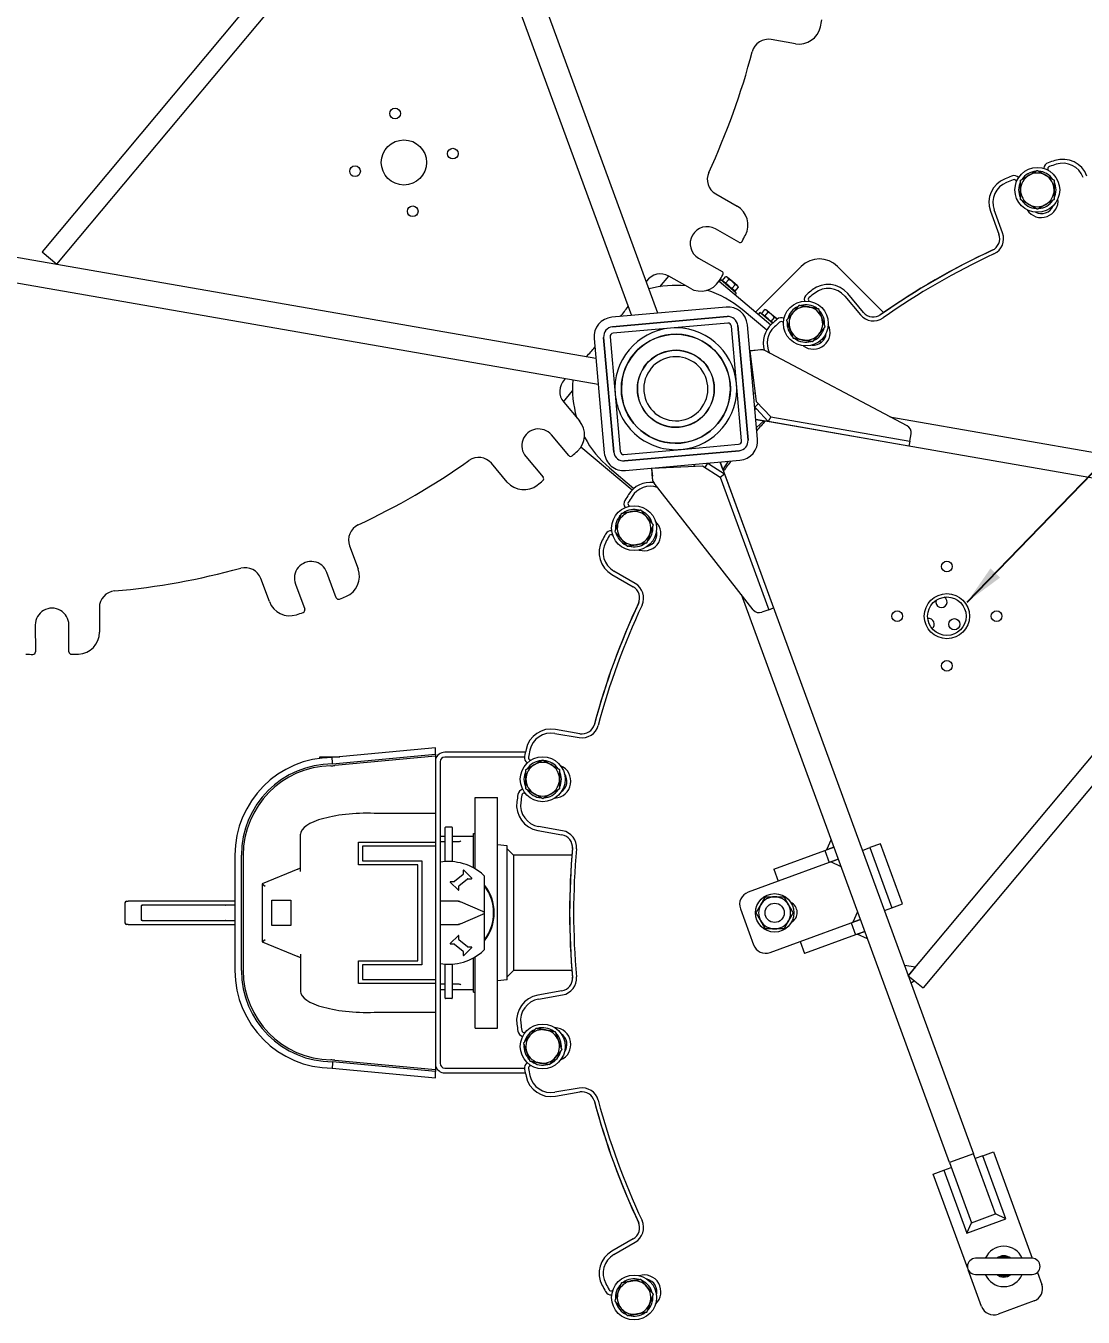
# Model space of a CAD drawing. Header units: inches. Extents: x 20 to 536, y 8 to 344.
# Drawn here: x 63.3 to 104.5, y 230.2 to 280.5 of the extents above; entities that cross this region are included whole.
import ezdxf

# ---------------------------------------------------------------- set-up
doc = ezdxf.new("R2010")
doc.units = ezdxf.units.IN
doc.header["$LTSCALE"] = 16
doc.header["$MEASUREMENT"] = 0
for name, color, linetype, lineweight in [('Dimension (ANSI)', 7, 'Continuous', 25), ('Symbol (ANSI)', 7, 'Continuous', 25), ('Visible', 7, 'Continuous', 18)]:
    doc.layers.add(name, color=color, linetype=linetype, lineweight=lineweight)
doc.styles.add('MEMCOR Medium', font='arial.ttf')
doc.dimstyles.new('Default (ANSI)', dxfattribs={"dimscale": 16, "dimtxt": 0.15, "dimasz": 0.098425, "dimexe": 0.125, "dimexo": 0.0625, "dimgap": 0.031496, "dimtad": 0, "dimtih": 1, "dimtoh": 1, "dimdec": 4, "dimrnd": 1e-08, "dimzin": 3, "dimdsep": 46, "dimlunit": 5, "dimtxsty": 'MEMCOR Medium', "dimcen": 0.09, "dimdle": 0.393701, "dimclrd": 256, "dimclre": 256, "dimclrt": 256, "dimadec": 0, "dimazin": 1, "dimtfac": 0.8, "dimtofl": 0, "dimtmove": 0, "dimatfit": 3, "dimfxl": 1, "dimfrac": 1, "dimtolj": 1, "dimtzin": 4, "dimlwd": -1, "dimlwe": -1, "dimarcsym": 0})
doc.dimstyles.new('Default (ANSI)$7', dxfattribs={"dimscale": 16, "dimtxt": 0.15, "dimasz": 0.098425, "dimexe": 0.125, "dimexo": 0.0625, "dimgap": 0.031496, "dimtad": 0, "dimtih": 1, "dimtoh": 1, "dimdec": 4, "dimrnd": 1e-08, "dimzin": 3, "dimdsep": 46, "dimlunit": 5, "dimtxsty": 'MEMCOR Medium', "dimcen": 0.09, "dimdle": 0.393701, "dimclrd": 256, "dimclre": 256, "dimclrt": 256, "dimadec": 0, "dimazin": 1, "dimtfac": 0.8, "dimtofl": 0, "dimtmove": 0, "dimatfit": 3, "dimfxl": 1, "dimfrac": 1, "dimtolj": 1, "dimtzin": 4, "dimlwd": -1, "dimlwe": -1, "dimarcsym": 0})

# ---------------------------------------------------------------- blocks, each defined once
blk = doc.blocks.new('*D24')
at = {"layer": 'Defpoints', "color": 0, "transparency": 16777216}
for p in [(127.742, 315.78), (88.654, 266.372)]:
    blk.add_point(p, dxfattribs=at)
at = {"layer": 'Dimension (ANSI)', "transparency": 16777216}
for p, q in [((137.436, 328.034), (128.719, 317.015)), ((139.552, 328.034), (137.436, 328.034))]:
    blk.add_line(p, q, dxfattribs=at)
blk.add_solid([(128.513, 317.178), (128.924, 316.852), (127.742, 315.78)], dxfattribs=at)
at = {"layer": 'Dimension (ANSI)', "transparency": 16777216, "char_height": 2.4, "attachment_point": 1, "style": 'MEMCOR Medium'}
for s, insert in [('\\A1; \\fArial|b0|i0;R63 in', (160.722, 330.99)), ('\\A1;[R1600.2 mm]{\\P\\fArial|b0|i0;RADIAL CLEARANCE REQUIRED}', (140.056, 327.53))]:
    blk.add_mtext(s, dxfattribs=dict(at, insert=insert))

msp = doc.modelspace()

# ---------------------------------------------------------------- linework, layer by layer
at = {"layer": 'Visible', "linetype": 'Continuous', "lineweight": 18}
for p, q in [((87.95606, 269.32127), (77.90798, 296.76243)), ((76.96895, 296.41858), (86.9249, 269.22904)), ((79.01428, 289.74221), (63.94371, 271.7109)), ((64.51918, 271.22993), (79.58975, 289.26123)), ((93.31763, 279.82912), (92.37531, 279.99151)), ((103.16684, 274.89839), (103.16023, 274.91653)), ((101.92923, 274.46848), (101.93584, 274.45034)), ((90.20967, 273.96888), (91.03963, 273.49399)), ((100.92445, 273.29659), (101.25149, 272.39805)), ((101.39714, 272.45106), (101.0701, 273.34961)), ((57.03497, 272.53463), (85.53515, 267.56626)), ((91.10616, 272.08488), (90.1941, 272.60676)), ((85.62738, 266.5351), (56.86323, 271.54949)), ((63.94371, 271.7109), (64.51918, 271.22993)), ((89.5435, 271.46973), (90.45557, 270.94786)), ((88.03212, 270.35345), (88.37796, 270.76561)), ((89.20704, 270.29122), (88.37709, 270.76611)), ((90.33812, 270.56868), (92.36199, 268.87045)), ((90.39078, 270.62892), (90.33936, 270.56764)), ((91.01281, 270.10698), (90.39078, 270.62892)), ((90.46931, 270.59567), (90.5933, 270.74344)), ((90.53108, 270.54383), (90.46931, 270.59567)), ((90.50261, 270.56773), (90.48654, 270.54857)), ((90.59286, 270.492), (90.53108, 270.54383)), ((90.59286, 270.492), (90.71685, 270.63977)), ((90.71714, 270.38772), (90.59286, 270.492)), ((90.64274, 270.73473), (90.59402, 270.74332)), ((90.67121, 270.71083), (90.64274, 270.73473)), ((90.85726, 270.55471), (90.67121, 270.71083)), ((91.04405, 270.39799), (90.85726, 270.55471)), ((90.84142, 270.28343), (90.71714, 270.38772)), ((90.84142, 270.28343), (90.96541, 270.43121)), ((90.90392, 270.23099), (90.84142, 270.28343)), ((90.96642, 270.17854), (90.90392, 270.23099)), ((90.93312, 270.20648), (90.91705, 270.18733)), ((91.01281, 270.10698), (90.96138, 270.0457)), ((90.96642, 270.17854), (91.09042, 270.32631)), ((91.07325, 270.37348), (91.04405, 270.39799)), ((91.07325, 270.37348), (91.09017, 270.327)), ((95.2398, 269.98348), (95.85444, 269.25098)), ((95.97318, 269.35061), (95.35854, 270.08311)), ((90.61779, 269.55935), (86.15561, 269.16023)), ((92.19711, 268.65946), (91.2444, 269.45888)), ((92.0014, 269.31009), (92.12539, 269.45787)), ((92.17482, 269.44915), (92.12611, 269.45774)), ((93.85367, 269.7841), (93.84126, 269.79889)), ((86.18404, 268.78628), (90.65618, 269.18628)), ((90.65618, 269.18628), (86.18404, 268.78628)), ((91.92287, 269.34335), (91.87145, 269.28206)), ((92.42147, 268.92497), (91.92287, 269.34335)), ((92.06317, 269.25826), (92.0014, 269.31009)), ((92.0347, 269.28215), (92.01862, 269.263)), ((92.12495, 269.20642), (92.06317, 269.25826)), ((92.12495, 269.20642), (92.24894, 269.3542)), ((92.24923, 269.10214), (92.12495, 269.20642)), ((92.2033, 269.42526), (92.17482, 269.44915)), ((92.38935, 269.26914), (92.2033, 269.42526)), ((92.3735, 268.99786), (92.24923, 269.10214)), ((92.3735, 268.99786), (92.4975, 269.14563)), ((92.43601, 268.94541), (92.3735, 268.99786)), ((92.57614, 269.11241), (92.38935, 269.26914)), ((92.60518, 269.08804), (92.57614, 269.11241)), ((92.83774, 268.95684), (92.85015, 268.94205)), ((88.44238, 268.73728), (86.20631, 268.53727)), ((90.67845, 268.93728), (88.44238, 268.73728)), ((91.01952, 266.5833), (90.81952, 268.81938)), ((91.06853, 268.84165), (91.46853, 264.3695)), ((91.46853, 264.3695), (91.06853, 268.84165)), ((91.84159, 264.40789), (91.44248, 268.87008)), ((92.44029, 268.94182), (92.43601, 268.94541)), ((85.46634, 268.33555), (85.86545, 263.87336)), ((86.2394, 263.90179), (85.8394, 268.37394)), ((85.8394, 268.37394), (86.2394, 263.90179)), ((86.08841, 268.39621), (86.28841, 266.16014)), ((94.25669, 268.22383), (94.31075, 268.16978)), ((94.46949, 268.36459), (94.43148, 268.4026)), ((91.84492, 267.87846), (91.53366, 267.85062)), ((91.94971, 267.89227), (91.53483, 267.83757)), ((91.53483, 267.83757), (91.79273, 265.88157)), ((97.66902, 264.92823), (92.12926, 267.86001)), ((91.21952, 264.34723), (91.01952, 266.5833)), ((84.26687, 265.8662), (84.62474, 266.29269)), ((86.28841, 266.16014), (86.48841, 263.92406)), ((91.68055, 266.20834), (91.75127, 266.19601)), ((84.28219, 265.84738), (84.89967, 265.11727)), ((91.87597, 265.79265), (91.72996, 265.65597)), ((91.79512, 265.58637), (91.72996, 265.65597)), ((91.73665, 265.58114), (91.79512, 265.58637)), ((91.79273, 265.88157), (92.35751, 265.27826)), ((92.25724, 265.09273), (91.79512, 265.58637)), ((120.07593, 260.24316), (91.77279, 265.17718)), ((91.77279, 265.17718), (92.08064, 265.12351)), ((91.80062, 264.86592), (92.08064, 265.12351)), ((92.35751, 265.27826), (92.25724, 265.09273)), ((97.74145, 264.13668), (92.25724, 265.09273)), ((92.35751, 265.27826), (97.7758, 264.33371)), ((97.0036, 265.28039), (120.24767, 261.2283)), ((84.48025, 263.77039), (83.80168, 264.57273)), ((97.7758, 264.33371), (97.82423, 264.61155)), ((86.94576, 262.41923), (84.95093, 264.09309)), ((86.62948, 263.80616), (88.86555, 264.00616)), ((91.12389, 263.95716), (86.65175, 263.55716)), ((86.65175, 263.55716), (91.12389, 263.95716)), ((88.86555, 264.00616), (91.10162, 264.20617)), ((97.7758, 264.33371), (97.74145, 264.13668)), ((82.08219, 262.73444), (81.46471, 263.46455)), ((82.80144, 263.7268), (83.48, 262.92445)), ((86.69014, 263.18409), (91.15232, 263.58321)), ((89.37655, 263.35476), (89.35187, 263.42217)), ((89.79564, 263.30363), (89.90424, 263.47157)), ((89.90424, 263.47157), (89.9843, 263.4198)), ((89.9843, 263.4198), (89.97907, 263.47827)), ((89.9843, 263.4198), (90.55212, 263.05262)), ((90.38303, 263.5144), (100.26161, 236.53614)), ((90.49048, 263.22095), (90.38303, 263.5144)), ((90.69429, 263.54224), (90.49048, 263.22095)), ((86.06353, 263.28456), (87.01625, 262.48514)), ((87.70959, 263.27528), (87.73743, 262.96402)), ((87.72264, 263.27644), (89.69337, 263.36976)), ((87.74243, 262.85844), (87.72264, 263.27644)), ((89.69337, 263.36976), (90.38732, 262.92101)), ((90.38732, 262.92101), (90.55212, 263.05262)), ((90.38732, 262.92101), (92.27845, 257.75636)), ((90.55212, 263.05262), (92.46626, 257.82513)), ((91.67442, 257.75594), (87.80605, 262.68747)), ((86.85135, 261.79295), (86.83463, 261.8026)), ((97.71818, 243.48221), (112.78875, 261.51351)), ((113.36422, 261.03254), (98.29365, 243.00123)), ((86.17963, 260.66811), (86.19635, 260.65846)), ((75.93446, 260.24299), (76.26499, 259.34572)), ((72.80245, 258.07023), (72.47192, 258.9675)), ((75.4102, 258.22352), (75.04698, 259.20956)), ((86.16319, 259.12453), (86.9913, 258.64642)), ((87.0688, 258.78065), (86.24069, 259.25876)), ((73.81773, 258.75674), (74.18095, 257.7707)), ((99.32259, 236.1923), (91.20976, 258.3483)), ((66.17335, 257.83168), (66.17706, 256.87547)), ((92.27845, 257.75636), (92.01361, 257.65939)), ((92.27845, 257.75636), (92.46626, 257.82513)), ((63.67594, 257.15903), (63.68002, 256.10822)), ((64.99001, 256.1133), (64.98593, 257.16411)), ((83.93813, 252.93252), (84.87981, 252.76647)), ((84.90673, 252.91912), (83.96504, 253.08516)), ((79.28418, 252.36911), (75.25579, 251.99145)), ((79.28418, 252.11802), (79.28418, 252.36911)), ((74.77055, 252.01891), (75.54862, 252.01891)), ((74.77055, 251.95852), (74.77055, 252.01891)), ((75.26778, 251.74148), (79.28418, 252.11802)), ((79.28418, 252.04631), (75.3585, 251.67827)), ((79.28418, 252.11802), (79.28418, 252.04631)), ((79.28418, 252.04631), (79.28418, 249.91199)), ((82.78981, 252.19624), (79.64555, 252.19624)), ((82.753, 252.00874), (79.64555, 252.00874)), ((83.00445, 251.88879), (82.98544, 251.89214)), ((79.45805, 251.82124), (79.45805, 240.06635)), ((82.75796, 250.60205), (82.77697, 250.59869)), ((79.28418, 249.91199), (79.28418, 249.80747)), ((79.28418, 249.80747), (77.02574, 249.80747)), ((79.28418, 249.80747), (79.28418, 248.68248)), ((74.02055, 247.54706), (74.02055, 248.995)), ((83.27045, 249.14593), (84.21214, 248.97989)), ((84.23905, 249.13253), (83.29737, 249.29858)), ((76.28418, 247.80748), (76.28418, 248.68248)), ((76.28418, 248.68248), (79.28418, 248.68248)), ((76.43126, 248.53541), (76.43126, 247.95456)), ((79.28418, 248.53541), (76.43126, 248.53541)), ((79.28418, 248.68248), (79.28418, 248.53541)), ((79.28418, 248.53541), (79.28418, 243.3295)), ((82.32254, 248.18245), (82.07254, 248.43245)), ((92.47069, 247.63395), (94.46143, 248.3629)), ((94.46143, 248.3629), (94.81826, 248.49356)), ((94.46143, 248.3629), (94.63335, 247.89338)), ((94.7108, 248.787), (94.52481, 248.3861)), ((94.81826, 248.49356), (94.52481, 248.3861)), ((95.9292, 248.36788), (96.22265, 248.47533)), ((96.63347, 248.62577), (96.22265, 248.47533)), ((96.22265, 248.47533), (97.08226, 246.12777)), ((97.49308, 246.2782), (96.63347, 248.62577)), ((71.46152, 248.18245), (71.46152, 243.68245)), ((71.71152, 243.68245), (71.71152, 248.18245)), ((71.78292, 248.18245), (71.78292, 243.68245)), ((78.59668, 247.80748), (76.28418, 247.80748)), ((76.43126, 247.95456), (78.74376, 247.95456)), ((78.59668, 244.05742), (78.59668, 247.80748)), ((78.74376, 247.95456), (78.74376, 243.91034)), ((82.32254, 248.18245), (82.32254, 245.93245)), ((94.63335, 247.89338), (92.64261, 247.16444)), ((94.99018, 248.02404), (94.63335, 247.89338)), ((94.69673, 247.91659), (94.99018, 248.02404)), ((95.09763, 247.7306), (94.69673, 247.91659)), ((73.90792, 247.63555), (72.52055, 247.05747)), ((73.90792, 247.63555), (74.02055, 247.68247)), ((92.47069, 247.63395), (92.64261, 247.16444)), ((72.52055, 247.05747), (72.52055, 244.80747)), ((72.52055, 247.05747), (72.64555, 246.97414)), ((92.64261, 247.16444), (91.46882, 246.73463)), ((72.89555, 246.43247), (73.64555, 246.43247)), ((72.89555, 245.43247), (72.89555, 246.43247)), ((73.64555, 246.43247), (73.64555, 245.43247)), ((82.32254, 245.93245), (82.32254, 243.68245)), ((91.17123, 246.0932), (91.68699, 244.68466)), ((95.74233, 245.96992), (95.55634, 245.56902)), ((96.78881, 246.02032), (97.08226, 246.12777)), ((97.08226, 246.12777), (97.49308, 246.2782)), ((73.64555, 245.43247), (72.89555, 245.43247)), ((93.50221, 244.81687), (95.49295, 245.54581)), ((95.49295, 245.54581), (95.84978, 245.67647)), ((95.49295, 245.54581), (95.66487, 245.0763)), ((95.84978, 245.67647), (95.55634, 245.56902)), ((72.52055, 244.80747), (72.64555, 244.89081)), ((72.52055, 244.80747), (73.90792, 244.2294)), ((92.32843, 244.38707), (93.50221, 244.81687)), ((93.50221, 244.81687), (93.67413, 244.34735)), ((95.66487, 245.0763), (93.67413, 244.34735)), ((96.0217, 245.20696), (95.66487, 245.0763)), ((95.72826, 245.09951), (96.0217, 245.20696)), ((96.12915, 244.91351), (95.72826, 245.09951)), ((74.02055, 244.31789), (74.02055, 242.86995)), ((74.02055, 244.18247), (73.90792, 244.2294)), ((76.28418, 244.05742), (78.59668, 244.05742)), ((76.28418, 243.18242), (76.28418, 244.05742)), ((76.43126, 243.91034), (76.43126, 243.3295)), ((78.74376, 243.91034), (76.43126, 243.91034)), ((97.56623, 243.8972), (98.0016, 243.8213)), ((98.0016, 243.8213), (97.71818, 243.48221)), ((76.43126, 243.3295), (79.28418, 243.3295)), ((79.28418, 243.3295), (79.28418, 243.18242)), ((82.32254, 243.68245), (82.07254, 243.43245)), ((97.71818, 243.48221), (98.29365, 243.00123)), ((97.71818, 243.48221), (97.95796, 243.2818)), ((97.95796, 243.2818), (97.82564, 243.18876)), ((79.28418, 243.18242), (76.28418, 243.18242)), ((79.28418, 243.18242), (79.28418, 242.05747)), ((84.21214, 242.88502), (83.27045, 242.71897)), ((83.29737, 242.56633), (84.23905, 242.73237)), ((77.02574, 242.05747), (79.28418, 242.05747)), ((79.28418, 242.05747), (79.28418, 241.95291)), ((79.28418, 241.95291), (79.28418, 239.8186)), ((82.77697, 241.26621), (82.75796, 241.26286)), ((75.25579, 239.87345), (79.28418, 239.49579)), ((79.28418, 239.74688), (75.26778, 240.12342)), ((75.3585, 240.18663), (79.28418, 239.8186)), ((79.28418, 239.8186), (79.28418, 239.74688)), ((79.28418, 239.49579), (79.28418, 239.74688)), ((79.64555, 239.87885), (82.75193, 239.87885)), ((82.98544, 239.97276), (83.00445, 239.97611)), ((83.64991, 240.017), (83.64746, 240.02369)), ((79.64555, 239.69135), (82.78512, 239.69135)), ((84.87981, 239.09843), (83.93813, 238.93239)), ((83.96504, 238.77974), (84.90673, 238.94579)), ((100.26161, 236.53614), (99.32259, 236.1923)), ((101.12122, 234.18857), (100.26161, 236.53614)), ((100.62383, 236.45578), (100.33038, 236.34833)), ((100.62383, 236.45578), (101.03465, 236.60621)), ((101.52212, 234.00257), (100.62383, 236.45578)), ((101.03465, 236.60621), (102.55349, 232.45829)), ((98.68709, 235.74661), (99.09791, 235.89704)), ((100.03507, 232.0653), (98.68709, 235.74661)), ((99.09791, 235.89704), (99.39136, 236.00449)), ((99.09791, 235.89704), (99.9962, 233.44383)), ((99.32259, 236.1923), (100.18219, 233.84473)), ((99.9962, 233.44383), (101.52212, 234.00257)), ((99.9962, 233.44383), (100.18219, 233.84473)), ((100.18219, 233.84473), (101.12122, 234.18857)), ((101.52212, 234.00257), (101.12122, 234.18857)), ((86.9913, 233.21848), (86.16319, 232.74038)), ((86.24069, 232.60614), (87.0688, 233.08425)), ((102.5449, 232.45841), (100.34018, 232.45841)), ((100.57822, 230.58196), (100.05674, 232.0061)), ((100.34018, 231.82849), (102.5449, 231.82849)), ((102.75477, 231.9086), (102.92579, 231.44156)), ((86.19635, 231.20645), (86.17963, 231.19679)), ((102.62819, 230.80013), (101.21965, 230.28436))]:
    msp.add_line(p, q, dxfattribs=at)
at = {"layer": 'Visible'}
for p, q in [((102.08819, 273.82179), (102.09436, 273.82536)), ((91.76873, 269.36825), (93.54359, 271.14311)), ((94.9578, 271.14311), (96.75716, 269.34374)), ((93.2083, 268.40351), (93.21286, 268.40898)), ((86.71708, 260.27489), (86.71951, 260.28159)), ((80.82254, 247.65065), (80.82254, 250.43245)), ((80.82254, 250.43245), (81.70254, 250.43245)), ((81.70254, 241.43245), (81.70254, 250.43245)), ((83.39749, 250.41636), (83.39748, 250.42349)), ((79.45805, 248.92458), (79.66112, 248.92458)), ((79.66112, 249.00864), (79.66112, 249.25772)), ((79.66112, 247.9277), (79.66112, 249.00864)), ((79.91703, 249.2774), (79.6808, 249.2774)), ((79.93671, 249.25772), (79.93671, 249.00864)), ((79.93671, 249.00864), (79.93671, 247.9277)), ((79.93671, 248.92458), (80.76254, 248.92458)), ((80.76254, 247.685), (80.76254, 249.02745)), ((80.76254, 249.02745), (80.82254, 249.02745)), ((79.47326, 248.71109), (79.66112, 248.71109)), ((79.93671, 248.71109), (80.12457, 248.71109)), ((82.07254, 248.54202), (81.70254, 248.58745)), ((82.07254, 243.32288), (82.07254, 248.54202)), ((84.60016, 248.18245), (82.32254, 248.18245)), ((80.36288, 247.43207), (80.02394, 247.14884)), ((80.36647, 247.58897), (80.36647, 247.43974)), ((80.69753, 247.28204), (80.38354, 247.59604)), ((81.19892, 245.91776), (81.19892, 247.30722)), ((79.86019, 247.12944), (80.17418, 246.81544)), ((80.01753, 247.14651), (79.86726, 247.14651)), ((80.19126, 246.82251), (80.19126, 246.97174)), ((80.19484, 246.97941), (80.53378, 247.26265)), ((80.54019, 247.26497), (80.69046, 247.26497)), ((67.17392, 246.32245), (67.17392, 245.54245)), ((67.23392, 246.38245), (67.29892, 246.38245)), ((71.46152, 246.38245), (67.29892, 246.38245)), ((80.16941, 246.38245), (79.45805, 246.38245)), ((80.16941, 246.38245), (80.19077, 246.38245)), ((80.2205, 246.37328), (80.20641, 246.37926)), ((80.2205, 246.37328), (80.25347, 246.35926)), ((81.12512, 245.98881), (80.25347, 246.35926)), ((67.79892, 246.19245), (67.79892, 245.67245)), ((67.83892, 246.23245), (67.85892, 246.23245)), ((71.09182, 246.23245), (67.85892, 246.23245)), ((71.09182, 246.23245), (71.10467, 246.23245)), ((71.46152, 246.23245), (71.10467, 246.23245)), ((80.25347, 245.50564), (81.12512, 245.87609)), ((81.12512, 245.98881), (81.13892, 245.98295)), ((81.13892, 245.88195), (81.12512, 245.87609)), ((81.13892, 245.98295), (81.16238, 245.97298)), ((81.17283, 245.89636), (81.13892, 245.88195)), ((81.19892, 244.55768), (81.19892, 245.91776)), ((67.29892, 245.48245), (67.23392, 245.48245)), ((67.29892, 245.48245), (71.46152, 245.48245)), ((67.85892, 245.63245), (67.83892, 245.63245)), ((67.85892, 245.63245), (71.09182, 245.63245)), ((71.10467, 245.63245), (71.09182, 245.63245)), ((71.10467, 245.63245), (71.46152, 245.63245)), ((79.45805, 245.48245), (80.16941, 245.48245)), ((80.19077, 245.48245), (80.16941, 245.48245)), ((80.20641, 245.48564), (80.2205, 245.49163)), ((80.25347, 245.50564), (80.2205, 245.49163)), ((80.17418, 245.04946), (79.86019, 244.73546)), ((80.19126, 244.89316), (80.19126, 245.04239)), ((80.53378, 244.60226), (80.19484, 244.88549)), ((79.86726, 244.71839), (80.01753, 244.71839)), ((80.02394, 244.71606), (80.36288, 244.43283)), ((80.36647, 244.42516), (80.36647, 244.27593)), ((80.38354, 244.26886), (80.69753, 244.58286)), ((80.69046, 244.59993), (80.54019, 244.59993)), ((79.66112, 242.85626), (79.66112, 243.9372)), ((79.93671, 243.9372), (79.93671, 242.85626)), ((80.76254, 242.83745), (80.76254, 244.1799)), ((80.82254, 241.43245), (80.82254, 244.21425)), ((82.07254, 243.32288), (81.70254, 243.27745)), ((84.60016, 243.68245), (82.32254, 243.68245)), ((79.45805, 242.94032), (79.66112, 242.94032)), ((79.66112, 243.15381), (79.47326, 243.15381)), ((79.66112, 242.60719), (79.66112, 242.85626)), ((80.12457, 243.15381), (79.93671, 243.15381)), ((79.93671, 242.94032), (80.76254, 242.94032)), ((79.93671, 242.85626), (79.93671, 242.60719)), ((80.76254, 242.83745), (80.82254, 242.83745)), ((79.91703, 242.5875), (79.6808, 242.5875)), ((80.82254, 241.43245), (81.70254, 241.43245)), ((87.44389, 230.33114), (87.4393, 230.33659))]:
    msp.add_line(p, q, dxfattribs=at)
at = {"layer": 'Visible', "linetype": 'Continuous', "lineweight": 18}
for centre, radius in [((88.65397, 266.37172), 63), ((77.7058, 277.10675), 0.2085), ((78.04973, 275.19951), 0.88), ((79.95697, 275.54345), 0.2085), ((76.14348, 274.85576), 0.2085), ((78.39348, 273.29326), 0.2085), ((88.65397, 266.37172), 2.125), ((88.65397, 266.37172), 1.5), ((99.22354, 259.44045), 0.2085), ((99.22354, 257.50245), 0.88), ((99.22354, 257.50245), 0.75), ((97.28654, 257.50245), 0.2085), ((99.51471, 257.18953), 0.21875), ((101.16154, 257.50245), 0.2085), ((99.22354, 255.56545), 0.2085), ((92.50654, 245.93245), 0.75), ((92.50654, 245.93245), 0.37513), ((92.50654, 245.93245), 0.375)]:
    msp.add_circle(centre, radius, dxfattribs=at)
at = {"layer": 'Visible'}
for centre in [(102.74977, 274.12918), (93.72484, 268.91863), (87.02629, 260.93562), (83.46207, 251.143), (83.46207, 240.72191), (87.02629, 230.92929)]:
    msp.add_circle(centre, 0.875, dxfattribs=at)
at = {"layer": 'Visible', "linetype": 'Continuous', "lineweight": 18}
for centre, radius, start, end in [((64.21629, 286.71634), 30.71, 348.303409, 348.818499), ((93.46114, 280.66184), 0.845, 260.22226, 348.303409), ((92.26408, 279.34602), 0.655, 80.22226, 165.27683), ((64.21629, 286.71634), 28.345, 335.16769, 345.27683), ((103.2495, 274.94902), 0.25, 108.596239, 175.74347), ((103.2495, 274.94902), 0.095, 108.596239, 200), ((113.01254, 245.93245), 30.865, 108.081149, 108.596239), ((113.01254, 245.93245), 30.71, 108.081149, 108.596239), ((103.74353, 274.32265), 1, 20, 108.081149), ((103.74353, 274.32265), 0.845, 20, 108.081149), ((90.53497, 274.53739), 0.655, 155.16769, 240.22226), ((101.86414, 273.63861), 1, 111.918851, 200), ((113.01254, 245.93245), 30.865, 111.403761, 111.918851), ((113.01254, 245.93245), 30.71, 111.403761, 111.918851), ((101.83996, 274.43599), 0.25, 44.25653, 111.403761), ((101.83996, 274.43599), 0.095, 20, 111.403761), ((101.86414, 273.63861), 0.845, 111.918851, 200), ((90.61997, 272.76056), 0.845, 332.141111, 60.22226), ((102.90413, 273.70507), 0.655, 212.990051, 7.009949), ((102.90413, 273.70507), 0.5, 243.719204, 336.280796), ((89.8688, 272.03824), 0.655, 60.22226, 240.22226), ((91.15334, 272.16734), 0.095, 240.22226, 331.626021), ((64.21629, 286.71634), 30.71, 331.626021, 332.141111), ((100.78165, 272.22704), 0.5, 294.94543, 20), ((100.78165, 272.22704), 0.655, 294.94543, 20), ((113.01254, 245.93245), 28.50133, 114.872782, 125.127218), ((113.01254, 245.93245), 28.5, 114.94543, 125.05457), ((113.01254, 245.93245), 28.345, 114.94543, 125.05457), ((64.21629, 286.71634), 28.345, 325.242302, 325.27683), ((88.05179, 270.1976), 0.655, 60.22226, 145.27683), ((89.6267, 271.02465), 0.845, 240.22226, 328.303409), ((64.21629, 286.71634), 30.71, 328.303409, 328.818499), ((90.40838, 270.8654), 0.095, 328.818499, 60.22226), ((88.65397, 266.37172), 4.03, 84.394639, 105.0028), ((88.65397, 266.37172), 4.03, 50, 72.475218), ((93.91403, 269.85995), 0.25, 128.596239, 195.74347), ((113.01254, 245.93245), 30.865, 128.081149, 128.596239), ((113.01254, 245.93245), 30.71, 128.081149, 128.596239), ((94.59249, 269.44033), 1, 40, 128.081149), ((94.59249, 269.44033), 0.845, 40, 128.081149), ((64.21629, 286.71634), 28.345, 321.807501, 322.80639), ((90.6855, 268.80237), 0.76, 5.11113, 95.11113), ((93.91403, 269.85995), 0.095, 128.596239, 220), ((86.22332, 268.40326), 0.76, 95.11113, 185.11113), ((90.69004, 268.8078), 0.38, 5.11113, 95.11113), ((90.69004, 268.8078), 0.38, 5.11113, 95.11113), ((113.01254, 245.93245), 30.865, 131.403761, 131.918851), ((113.01254, 245.93245), 30.71, 131.403761, 131.918851), ((92.76497, 268.89577), 0.25, 64.25653, 131.403761), ((92.76497, 268.89577), 0.095, 40, 131.403761), ((93.45732, 268.40095), 0.94, 127.985777, 129.437664), ((96.3562, 269.67201), 0.655, 220, 305.05457), ((96.3562, 269.67201), 0.5, 220, 305.05457), ((86.21789, 268.40779), 0.38, 95.11113, 185.11113), ((86.21789, 268.40779), 0.38, 95.11113, 185.11113), ((86.21789, 268.40779), 0.13, 95.11113, 185.11113), ((88.65397, 266.37172), 2.375, 95.11113, 185.11113), ((88.65397, 266.37172), 2.125, 5.11113, 185.11113), ((88.65397, 266.37172), 2.375, 5.11113, 95.11113), ((90.69004, 268.8078), 0.13, 5.11113, 95.11113), ((93.06041, 268.15475), 1, 131.918851, 196.353812), ((93.06041, 268.15475), 0.845, 131.918851, 207.572781), ((94.01495, 268.57289), 0.655, 232.990051, 27.009949), ((94.01495, 268.57289), 0.5, 263.719204, 356.280796), ((64.21629, 286.71634), 28.345, 317.672088, 318.657514), ((88.65397, 266.37172), 1.5, 5.11113, 185.11113), ((88.65397, 266.37172), 1.25, 5.11113, 185.11113), ((91.98893, 267.59485), 0.3, 62.11113, 97.51113), ((84.78231, 266.27035), 0.655, 135.16769, 220.22226), ((64.21629, 286.71634), 28.345, 315.16769, 315.243558), ((88.65397, 266.37172), 4.03, 175.21946, 196.049882), ((88.65397, 266.37172), 2.125, 185.11113, 5.11113), ((88.65397, 266.37172), 1.5, 185.11113, 5.11113), ((88.65397, 266.37172), 1.25, 185.11113, 5.11113), ((88.65397, 266.37172), 2.375, 275.11113, 5.11113), ((88.65397, 266.37172), 2.375, 185.11113, 275.11113), ((84.25447, 264.57161), 0.845, 312.141111, 40.22226), ((113.01254, 245.93245), 28.345, 137.415871, 138.41476), ((97.52869, 264.66307), 0.3, 350.11113, 62.11113), ((83.30156, 264.14977), 0.655, 40.22226, 220.22226), ((88.65397, 266.37172), 4.03, 207.969303, 230), ((64.21629, 286.71634), 30.71, 311.626021, 312.141111), ((86.61789, 263.93564), 0.13, 185.11113, 275.11113), ((91.09004, 264.33565), 0.13, 275.11113, 5.11113), ((91.09004, 264.33565), 0.38, 275.11113, 5.11113), ((91.09004, 264.33565), 0.38, 275.11113, 5.11113), ((91.08461, 264.34018), 0.76, 275.11113, 5.11113), ((64.21629, 286.71634), 28.345, 295.16769, 305.27683), ((80.96459, 263.04158), 0.655, 40.22226, 125.27683), ((84.55279, 263.83174), 0.095, 220.22226, 311.626021), ((86.62243, 263.94107), 0.76, 185.11113, 275.11113), ((86.61789, 263.93564), 0.38, 185.11113, 275.11113), ((86.61789, 263.93564), 0.38, 185.11113, 275.11113), ((113.01254, 245.93245), 28.345, 141.564746, 142.550172), ((83.40747, 262.86311), 0.095, 308.818499, 40.22226), ((82.72738, 263.2801), 0.845, 220.22226, 308.303409), ((64.21629, 286.71634), 30.71, 308.303409, 308.818499), ((87.66319, 261.7226), 1, 82.894187, 148.081149), ((87.66319, 261.7226), 0.845, 71.20627, 148.081149), ((88.0421, 262.87263), 0.3, 182.71113, 218.11113), ((86.88213, 261.88488), 0.25, 148.596239, 215.74347), ((113.01254, 245.93245), 30.865, 148.081149, 148.596239), ((86.88213, 261.88488), 0.095, 148.596239, 240), ((113.01254, 245.93245), 30.71, 148.081149, 148.596239), ((76.54909, 260.4694), 0.655, 115.16769, 200.22226), ((87.41716, 260.70995), 0.655, 252.990051, 47.009949), ((86.66319, 259.99055), 1, 151.918851, 240), ((113.01254, 245.93245), 30.865, 151.403761, 151.918851), ((86.66319, 259.99055), 0.845, 151.918851, 240), ((86.13213, 260.58584), 0.25, 84.25653, 151.403761), ((113.01254, 245.93245), 30.71, 151.403761, 151.918851), ((86.13213, 260.58584), 0.095, 60, 151.403761), ((87.41716, 260.70995), 0.5, 283.719204, 16.280796), ((71.8573, 258.74109), 0.655, 20.22226, 105.27683), ((74.43235, 258.98315), 0.655, 20.22226, 200.22226), ((64.21629, 286.71634), 28.345, 275.16769, 285.27683), ((75.47208, 259.05364), 0.845, 292.141111, 20.22226), ((66.82835, 257.83422), 0.655, 95.16769, 180.22226), ((86.7413, 258.21341), 0.5, 334.94543, 60), ((86.7413, 258.21341), 0.655, 334.94543, 60), ((73.59536, 258.36231), 0.845, 200.22226, 288.303409), ((75.49935, 258.25636), 0.095, 200.22226, 291.626021), ((64.21629, 286.71634), 30.71, 291.626021, 292.141111), ((113.01254, 245.93245), 28.50133, 154.872782, 165.127218), ((113.01254, 245.93245), 28.5, 154.94543, 165.05457), ((113.01254, 245.93245), 28.345, 154.94543, 165.05457), ((99.01127, 258.05754), 0.21875, 162.536723, 59.317713), ((100.01471, 258.05555), 0.21875, 206.036412, 223.877724), ((64.33094, 257.16157), 0.655, 0.22226, 180.22226), ((64.21629, 286.71634), 30.71, 288.303409, 288.818499), ((74.09181, 257.73786), 0.095, 288.818499, 20.22226), ((91.91046, 257.94109), 0.3, 218.11113, 290.11113), ((98.51127, 257.19151), 0.21875, 308.820534, 98.346141), ((65.33207, 256.87219), 0.845, 272.141111, 0.22226), ((64.21629, 286.71634), 30.71, 268.303409, 268.818499), ((63.58502, 256.10785), 0.095, 268.818499, 0.22226), ((65.08501, 256.11367), 0.095, 180.22226, 271.626021), ((64.21629, 286.71634), 30.71, 271.626021, 272.141111), ((83.79139, 252.10035), 1, 80, 168.081149), ((83.79139, 252.10035), 0.845, 80, 168.081149), ((84.99355, 253.41152), 0.655, 260, 345.05457), ((84.99355, 253.41152), 0.5, 260, 345.05457), ((75.27055, 248.18245), 3.80903, 90.222009, 180), ((79.64555, 251.82124), 0.375, 90, 164.502295), ((79.64555, 251.82124), 0.1875, 90, 180), ((83.00193, 251.9857), 0.25, 168.596239, 235.74347), ((113.01254, 245.93245), 30.865, 168.081149, 168.596239), ((83.00193, 251.9857), 0.095, 168.596239, 260), ((113.01254, 245.93245), 30.71, 168.081149, 168.596239), ((75.27055, 248.18245), 3.55903, 90.044634, 180), ((75.27055, 248.18245), 3.48763, 91.12702, 180), ((75.16016, 253.794), 2.125, 271.12702, 275.355825), ((83.90654, 251.06462), 0.655, 272.990051, 67.009949), ((83.90654, 251.06462), 0.5, 303.719204, 36.280796), ((113.01254, 245.93245), 30.865, 171.403761, 171.918851), ((82.74146, 250.50849), 0.25, 104.25653, 171.403761), ((113.01254, 245.93245), 30.71, 171.403761, 171.918851), ((82.74146, 250.50849), 0.095, 80, 171.403761), ((83.4441, 250.13074), 1, 171.918851, 260), ((83.4441, 250.13074), 0.845, 171.918851, 260), ((84.12531, 248.48748), 0.5, 354.94543, 80), ((84.12531, 248.48748), 0.655, 354.94543, 80), ((113.01254, 245.93245), 28.50133, 174.872782, 185.127218), ((113.01254, 245.93245), 28.5, 174.94543, 185.05457), ((113.01254, 245.93245), 28.345, 174.94543, 185.05457), ((91.64074, 246.26512), 0.5, 110.11113, 200.11113), ((92.50654, 245.93245), 0.625, 90, 150), ((92.50654, 245.93245), 0.625, 30, 90), ((92.95034, 245.94595), 0.435, 298.870004, 64.615167), ((92.50654, 245.93245), 0.625, 150, 210), ((92.50654, 245.93245), 0.625, 330, 30), ((92.50654, 245.93245), 0.625, 210, 270), ((92.50654, 245.93245), 0.625, 270, 330), ((92.15651, 244.85658), 0.5, 200.11113, 290.11113), ((75.27055, 243.68245), 3.80903, 180, 269.777991), ((75.27055, 243.68245), 3.55903, 180, 269.955366), ((75.27055, 243.68245), 3.48763, 180, 268.87298), ((84.12531, 243.37742), 0.5, 280, 5.05457), ((84.12531, 243.37742), 0.655, 280, 5.05457), ((83.4441, 241.73416), 1, 100, 188.081149), ((83.4441, 241.73416), 0.845, 100, 188.081149), ((113.01254, 245.93245), 30.865, 188.081149, 188.596239), ((82.74146, 241.35641), 0.25, 188.596239, 255.74347), ((113.01254, 245.93245), 30.71, 188.081149, 188.596239), ((82.74146, 241.35641), 0.095, 188.596239, 280), ((83.46207, 240.72191), 0.7295, 114.170271, 166.051989), ((83.46207, 240.72191), 0.7295, 54.170271, 106.051989), ((83.90654, 240.80028), 0.655, 292.990051, 87.009949), ((83.46207, 240.72191), 0.7295, 354.170271, 46.051989), ((83.46207, 240.72191), 0.7295, 174.170271, 226.051989), ((83.90654, 240.80028), 0.5, 323.719204, 56.280796), ((83.46207, 240.72191), 0.7295, 294.170271, 346.051989), ((75.16016, 238.07091), 2.125, 84.644175, 88.87298), ((79.64555, 240.06635), 0.375, 195.497705, 270), ((79.64555, 240.06635), 0.1875, 180, 270), ((83.00193, 239.8792), 0.25, 124.25653, 191.403761), ((113.01254, 245.93245), 30.865, 191.403761, 191.918851), ((83.00193, 239.8792), 0.095, 100, 191.403761), ((113.01254, 245.93245), 30.71, 191.403761, 191.918851), ((83.46207, 240.72191), 0.7295, 234.170271, 284.921056), ((83.46207, 240.72191), 0.7295, 284.921056, 286.051989), ((83.79139, 239.76455), 1, 191.918851, 280), ((83.79139, 239.76455), 0.845, 191.918851, 280), ((84.99355, 238.45338), 0.655, 14.94543, 100), ((84.99355, 238.45338), 0.5, 14.94543, 100), ((113.01254, 245.93245), 28.50133, 194.872782, 205.127218), ((113.01254, 245.93245), 28.5, 194.94543, 205.05457), ((113.01254, 245.93245), 28.345, 194.94543, 205.05457), ((86.7413, 233.65149), 0.5, 300, 25.05457), ((86.7413, 233.65149), 0.655, 300, 25.05457), ((86.66319, 231.87435), 1, 120, 208.081149), ((101.44254, 232.14345), 0.7874, 23.578178, 156.421822), ((86.66319, 231.87435), 0.845, 120, 208.081149), ((100.34018, 232.14345), 0.31496, 90, 270), ((101.44254, 232.14345), 0.41534, 49.315835, 130.684165), ((101.44254, 232.14345), 0.375, 57.129035, 122.870965), ((101.44254, 232.14345), 0.3625, 60.326076, 119.673924), ((102.5449, 232.14345), 0.31496, 270, 90), ((87.41716, 231.15495), 0.655, 312.990051, 107.009949), ((101.44254, 232.14345), 0.7874, 203.578178, 336.421822), ((101.44254, 232.14345), 0.41534, 229.315835, 310.684165), ((101.44254, 232.14345), 0.375, 237.129035, 302.870965), ((101.44254, 232.14345), 0.3625, 240.326076, 299.673924), ((113.01254, 245.93245), 30.865, 208.081149, 208.596239), ((113.01254, 245.93245), 30.71, 208.081149, 208.596239), ((86.13213, 231.27906), 0.095, 208.596239, 300), ((87.41716, 231.15495), 0.5, 343.719204, 76.280796), ((102.45627, 231.26964), 0.5, 290.11113, 20.11113), ((86.13213, 231.27906), 0.25, 208.596239, 275.74347), ((101.04773, 230.75388), 0.5, 200.11113, 290.11113)]:
    msp.add_arc(centre, radius, start, end, dxfattribs=at)
at = {"layer": 'Visible'}
for centre, radius, start, end in [((102.74977, 274.12918), 0.656, 120.11113, 180.11113), ((102.74977, 274.12918), 0.7295, 94.170271, 146.051989), ((102.74977, 274.12918), 0.656, 60.11113, 120.11113), ((102.74977, 274.12918), 0.7295, 34.170271, 86.051989), ((102.74977, 274.12918), 0.656, 0.11113, 60.11113), ((102.74977, 274.12918), 0.7295, 154.170271, 204.921056), ((102.74977, 274.12918), 0.656, 180.11113, 240.11113), ((102.74977, 274.12918), 0.656, 300.11113, 0.11113), ((102.74977, 274.12918), 0.7295, 334.170271, 26.051989), ((102.74977, 274.12918), 0.7295, 204.921056, 206.051989), ((102.74977, 274.12918), 0.7295, 214.170271, 266.051989), ((102.74977, 274.12918), 0.656, 240.11113, 300.11113), ((102.74977, 274.12918), 0.7295, 274.170271, 326.051989), ((94.25069, 270.436), 1, 45, 135), ((93.72484, 268.91863), 0.7295, 114.170271, 166.051989), ((93.72484, 268.91863), 0.656, 80.11113, 140.11113), ((93.72484, 268.91863), 0.7295, 54.170271, 106.051989), ((93.72484, 268.91863), 0.656, 20.11113, 80.11113), ((93.72484, 268.91863), 0.7295, 174.170271, 224.921056), ((93.72484, 268.91863), 0.656, 140.11113, 200.11113), ((93.72484, 268.91863), 0.656, 320.11113, 20.11113), ((93.72484, 268.91863), 0.7295, 354.170271, 46.051989), ((93.72484, 268.91863), 0.656, 200.11113, 260.11113), ((93.72484, 268.91863), 0.656, 260.11113, 320.11113), ((93.72484, 268.91863), 0.7295, 294.170271, 346.051989), ((93.72484, 268.91863), 0.7295, 224.921056, 226.051989), ((93.72484, 268.91863), 0.7295, 234.170271, 286.051989), ((87.02629, 260.93562), 0.7295, 134.170271, 186.051989), ((87.02629, 260.93562), 0.656, 100.11113, 160.11113), ((87.02629, 260.93562), 0.7295, 74.170271, 126.051989), ((87.02629, 260.93562), 0.656, 40.11113, 100.11113), ((87.02629, 260.93562), 0.7295, 14.170271, 66.051989), ((87.02629, 260.93562), 0.656, 160.11113, 220.11113), ((87.02629, 260.93562), 0.656, 340.11113, 40.11113), ((87.02629, 260.93562), 0.7295, 314.170271, 6.051989), ((87.02629, 260.93562), 0.7295, 194.170271, 244.921056), ((87.02629, 260.93562), 0.656, 220.11113, 280.11113), ((87.02629, 260.93562), 0.656, 280.11113, 340.11113), ((87.02629, 260.93562), 0.7295, 244.921056, 246.051989), ((87.02629, 260.93562), 0.7295, 254.170271, 306.051989), ((83.46207, 251.143), 0.7295, 94.170271, 146.051989), ((83.46207, 251.143), 0.7295, 34.170271, 86.051989), ((83.46207, 251.143), 0.7295, 154.170271, 206.051989), ((83.46207, 251.143), 0.656, 120.11113, 180.11113), ((83.46207, 251.143), 0.656, 60.11113, 120.11113), ((83.46207, 251.143), 0.656, 0.11113, 60.11113), ((83.46207, 251.143), 0.7295, 334.170271, 26.051989), ((83.46207, 251.143), 0.656, 180.11113, 240.11113), ((83.46207, 251.143), 0.656, 300.11113, 0.11113), ((83.46207, 251.143), 0.7295, 214.170271, 264.921056), ((83.46207, 251.143), 0.656, 240.11113, 300.11113), ((83.46207, 251.143), 0.7295, 264.921056, 266.051989), ((83.46207, 251.143), 0.7295, 274.170271, 326.051989), ((79.6808, 249.25772), 0.01969, 90, 180), ((79.91703, 249.25772), 0.01969, 0, 90), ((79.79892, 245.93245), 2, 47.156357, 99.812974), ((80.35647, 247.43974), 0.01, 309.883896, 0), ((80.37647, 247.58897), 0.01, 45, 180), ((81.07392, 247.30722), 0.125, 0, 47.156357), ((79.86726, 247.13651), 0.01, 90, 225), ((80.01753, 247.15651), 0.01, 270, 309.883896), ((80.18126, 246.82251), 0.01, 225, 0), ((80.20126, 246.97174), 0.01, 129.883896, 180), ((80.54019, 247.25497), 0.01, 90, 129.883896), ((80.69046, 247.27497), 0.01, 270, 45), ((79.79892, 245.93245), 1.7715, 322.212687, 37.787313), ((81.25892, 247.00226), 0.06, 180, 216.232048), ((79.79892, 245.93245), 1.75, 323.767952, 36.232048), ((67.23392, 246.32245), 0.06, 90, 180), ((80.19077, 246.34245), 0.04, 66.974508, 90), ((67.83892, 246.19245), 0.04, 90, 180), ((81.13892, 245.91776), 0.06, 38.64323, 66.974508), ((81.13892, 245.91776), 0.06, 0.253209, 38.64323), ((81.14936, 245.95158), 0.06, 310.95981, 325.682393), ((67.23392, 245.54245), 0.06, 180, 270), ((67.83892, 245.67245), 0.04, 180, 270), ((80.19077, 245.52245), 0.04, 270, 293.025492), ((80.18126, 245.04239), 0.01, 0, 135), ((80.20126, 244.89316), 0.01, 180, 230.116104), ((81.25892, 244.86264), 0.06, 143.767952, 180), ((79.79892, 245.93245), 2, 260.187026, 312.843643), ((79.86726, 244.72839), 0.01, 135, 270), ((80.01753, 244.70839), 0.01, 50.116104, 90), ((80.35647, 244.42516), 0.01, 0, 50.116104), ((80.37647, 244.27593), 0.01, 180, 315), ((80.54019, 244.60993), 0.01, 230.116104, 270), ((80.69046, 244.58993), 0.01, 315, 90), ((81.07392, 244.55768), 0.125, 312.843643, 0), ((79.6808, 242.60719), 0.01969, 180, 270), ((79.91703, 242.60719), 0.01969, 270, 0), ((83.46207, 240.72191), 0.656, 80.11113, 140.11113), ((83.46207, 240.72191), 0.656, 20.11113, 80.11113), ((83.46207, 240.72191), 0.656, 140.11113, 200.11113), ((83.46207, 240.72191), 0.656, 320.11113, 20.11113), ((83.46207, 240.72191), 0.656, 200.11113, 260.11113), ((83.46207, 240.72191), 0.656, 260.11113, 320.11113), ((87.02629, 230.92929), 0.7295, 134.170271, 186.051989), ((87.02629, 230.92929), 0.656, 100.11113, 160.11113), ((87.02629, 230.92929), 0.7295, 74.170271, 126.051989), ((87.02629, 230.92929), 0.656, 40.11113, 100.11113), ((87.02629, 230.92929), 0.7295, 14.170271, 66.051989), ((87.02629, 230.92929), 0.656, 340.11113, 40.11113), ((87.02629, 230.92929), 0.7295, 194.170271, 246.051989), ((87.02629, 230.92929), 0.656, 160.11113, 220.11113), ((87.02629, 230.92929), 0.656, 280.11113, 340.11113), ((87.02629, 230.92929), 0.7295, 314.170271, 6.051989), ((87.02629, 230.92929), 0.656, 220.11113, 280.11113), ((87.02629, 230.92929), 0.7295, 254.170271, 304.921056), ((87.02629, 230.92929), 0.7295, 304.921056, 306.051989)]:
    msp.add_arc(centre, radius, start, end, dxfattribs=at)
at = {"layer": 'Visible', "linetype": 'Continuous', "lineweight": 18}
for centre, start_param, end_param in [((76.65237, 248.995), 1.42844633, 3.14159265), ((76.65237, 242.86995), 3.14159265, 4.85473898)]:
    msp.add_ellipse(centre, major_axis=(2.63182, 0), ratio=0.31186736, start_param=start_param, end_param=end_param, dxfattribs=at)
at = {"layer": 'Visible'}
for points in [[(102.09303, 274.50665), (102.26861, 274.60847), (102.42067, 274.69665)], [(102.09377, 274.12791), (102.09343, 274.30368), (102.09303, 274.50665)], [(102.42067, 274.69665), (102.57272, 274.78484), (102.7483, 274.88666)], [(102.7483, 274.88666), (102.92427, 274.78552), (103.07667, 274.69793)], [(103.07667, 274.69793), (103.22906, 274.61033), (103.40503, 274.50919)], [(103.40503, 274.50919), (103.40543, 274.30623), (103.40577, 274.13045)], [(102.0945, 273.74916), (102.09411, 273.95213), (102.09377, 274.12791)], [(103.40577, 274.13045), (103.40611, 273.95468), (103.4065, 273.75171)], [(102.42287, 273.56043), (102.27047, 273.64802), (102.0945, 273.74916)], [(102.75124, 273.3717), (102.57527, 273.47284), (102.42287, 273.56043)], [(103.07887, 273.5617), (102.92681, 273.47352), (102.75124, 273.3717)], [(103.4065, 273.75171), (103.23092, 273.64989), (103.07887, 273.5617)], [(93.2215, 269.33933), (93.33422, 269.4742), (93.46439, 269.62993)], [(93.46439, 269.62993), (93.66434, 269.59507), (93.8375, 269.56489)], [(93.8375, 269.56489), (94.01066, 269.5347), (94.21061, 269.49984)], [(94.21061, 269.49984), (94.2804, 269.30925), (94.34084, 269.14419)], [(92.97861, 269.04872), (93.10877, 269.20446), (93.2215, 269.33933)], [(93.10884, 268.69307), (93.0484, 268.85813), (92.97861, 269.04872)], [(94.34084, 269.14419), (94.40128, 268.97914), (94.47107, 268.78855)], [(93.23907, 268.33742), (93.16928, 268.52802), (93.10884, 268.69307)], [(94.22818, 268.49794), (94.11546, 268.36307), (93.98529, 268.20734)], [(94.47107, 268.78855), (94.34091, 268.63281), (94.22818, 268.49794)], [(93.61218, 268.27238), (93.43902, 268.30257), (93.23907, 268.33742)], [(93.98529, 268.20734), (93.78534, 268.24219), (93.61218, 268.27238)], [(86.40942, 261.15879), (86.46922, 261.32408), (86.53827, 261.51494)], [(86.53827, 261.51494), (86.73808, 261.55057), (86.91113, 261.58143)], [(86.91113, 261.58143), (87.08417, 261.61229), (87.28399, 261.64792)], [(87.28399, 261.64792), (87.41475, 261.49269), (87.528, 261.35826)], [(86.28057, 260.80263), (86.34962, 260.99349), (86.40942, 261.15879)], [(87.528, 261.35826), (87.64125, 261.22383), (87.77201, 261.0686)], [(87.77201, 261.0686), (87.70296, 260.87774), (87.64317, 260.71245)], [(86.52459, 260.51297), (86.41134, 260.64741), (86.28057, 260.80263)], [(86.7686, 260.22331), (86.63783, 260.37854), (86.52459, 260.51297)], [(87.64317, 260.71245), (87.58337, 260.54716), (87.51432, 260.3563)], [(87.14146, 260.2898), (86.96841, 260.25895), (86.7686, 260.22331)], [(87.51432, 260.3563), (87.3145, 260.32066), (87.14146, 260.2898)], [(83.13297, 251.71047), (83.28502, 251.79865), (83.4606, 251.90048)], [(83.4606, 251.90048), (83.63657, 251.79934), (83.78897, 251.71174)], [(82.80534, 251.52046), (82.98091, 251.62229), (83.13297, 251.71047)], [(82.80607, 251.14172), (82.80573, 251.3175), (82.80534, 251.52046)], [(83.78897, 251.71174), (83.94136, 251.62415), (84.11733, 251.52301)], [(84.11733, 251.52301), (84.11773, 251.32004), (84.11807, 251.14427)], [(82.80681, 250.76298), (82.80641, 250.96595), (82.80607, 251.14172)], [(84.11807, 251.14427), (84.11841, 250.96849), (84.1188, 250.76553)], [(83.13517, 250.57425), (82.98278, 250.66184), (82.80681, 250.76298)], [(83.46354, 250.38551), (83.28757, 250.48666), (83.13517, 250.57425)], [(83.79117, 250.57552), (83.63912, 250.48734), (83.46354, 250.38551)], [(84.1188, 250.76553), (83.94323, 250.6637), (83.79117, 250.57552)], [(82.95873, 241.1426), (83.07145, 241.27747), (83.20162, 241.4332)], [(83.20162, 241.4332), (83.40157, 241.39835), (83.57473, 241.36816)], [(83.57473, 241.36816), (83.74789, 241.33797), (83.94784, 241.30312)], [(83.94784, 241.30312), (84.01763, 241.11252), (84.07807, 240.94747)], [(82.71584, 240.85199), (82.846, 241.00773), (82.95873, 241.1426)], [(82.84607, 240.49635), (82.78563, 240.6614), (82.71584, 240.85199)], [(84.07807, 240.94747), (84.13851, 240.78241), (84.2083, 240.59182)], [(82.9763, 240.1407), (82.90651, 240.33129), (82.84607, 240.49635)], [(83.96541, 240.30121), (83.85269, 240.16634), (83.72253, 240.01061)], [(84.2083, 240.59182), (84.07814, 240.43608), (83.96541, 240.30121)], [(83.34941, 240.07565), (83.17625, 240.10584), (82.9763, 240.1407)], [(83.72253, 240.01061), (83.52257, 240.04547), (83.34941, 240.07565)], [(86.40942, 231.15245), (86.46922, 231.31775), (86.53827, 231.50861)], [(86.53827, 231.50861), (86.73808, 231.54424), (86.91113, 231.5751)], [(86.91113, 231.5751), (87.08417, 231.60596), (87.28399, 231.64159)], [(87.28399, 231.64159), (87.41475, 231.48636), (87.528, 231.35193)], [(87.528, 231.35193), (87.64125, 231.2175), (87.77201, 231.06227)], [(86.28057, 230.7963), (86.34962, 230.98716), (86.40942, 231.15245)], [(86.52459, 230.50664), (86.41134, 230.64107), (86.28057, 230.7963)], [(87.64317, 230.70612), (87.58337, 230.54083), (87.51432, 230.34997)], [(87.77201, 231.06227), (87.70296, 230.87141), (87.64317, 230.70612)], [(86.7686, 230.21698), (86.63783, 230.37221), (86.52459, 230.50664)], [(87.14146, 230.28347), (86.96841, 230.25262), (86.7686, 230.21698)], [(87.51432, 230.34997), (87.3145, 230.31433), (87.14146, 230.28347)]]:
    msp.add_rational_spline(points, [1, 1.0379548493, 1], degree=2, dxfattribs=at)
at = {"layer": 'Visible', "linetype": 'Continuous', "lineweight": 18}
for points, weights in [([(90.67121, 270.71083), (90.64254, 270.73489), (90.5933, 270.74344)], [1, 1.0379548493, 1]), ([(90.71685, 270.63977), (90.69988, 270.68678), (90.67121, 270.71083)], [1, 1.0379548493, 1]), ([(90.85726, 270.55471), (90.79959, 270.60311), (90.71685, 270.63977)], [1, 1.0379548493, 1]), ([(90.96541, 270.43121), (90.91494, 270.50632), (90.85726, 270.55471)], [1, 1.0379548493, 1]), ([(91.04405, 270.39799), (91.01504, 270.42233), (90.96541, 270.43121)], [1, 1.0379548493, 1]), ([(91.09042, 270.32631), (91.07306, 270.37364), (91.04405, 270.39799)], [1, 1.0379548493, 1]), ([(91.09017, 270.327), (91.09029, 270.32665), (91.09042, 270.32631)], [1.00052983904, 1.00026679489, 1]), ([(92.2033, 269.42526), (92.17463, 269.44931), (92.12539, 269.45787)], [1, 1.0379548493, 1]), ([(92.24894, 269.3542), (92.23197, 269.4012), (92.2033, 269.42526)], [1, 1.0379548493, 1]), ([(92.38935, 269.26914), (92.33168, 269.31754), (92.24894, 269.3542)], [1, 1.0379548493, 1]), ([(92.4975, 269.14563), (92.44703, 269.22074), (92.38935, 269.26914)], [1, 1.0379548493, 1]), ([(92.57614, 269.11241), (92.54713, 269.13675), (92.4975, 269.14563)], [1, 1.0379548493, 1]), ([(92.60096, 269.08445), (92.59007, 269.10072), (92.57614, 269.11241)], [1.01891336572, 1.01787484879, 1]), ([(91.96527, 246.24495), (92.04901, 246.38998), (92.14569, 246.55745)], [1, 1.0379548493, 1]), ([(92.14569, 246.55745), (92.33907, 246.55745), (92.50654, 246.55745)], [1, 1.0379548493, 1]), ([(92.50654, 246.55745), (92.67401, 246.55745), (92.86738, 246.55745)], [1, 1.0379548493, 1]), ([(92.86738, 246.55745), (92.96407, 246.38998), (93.0478, 246.24495)], [1, 1.0379548493, 1]), ([(91.78485, 245.93245), (91.88154, 246.09992), (91.96527, 246.24495)], [1, 1.0379548493, 1]), ([(91.96527, 245.61995), (91.88154, 245.76498), (91.78485, 245.93245)], [1, 1.0379548493, 1]), ([(93.0478, 246.24495), (93.13154, 246.09992), (93.22823, 245.93245)], [1, 1.0379548493, 1]), ([(93.22823, 245.93245), (93.13154, 245.76498), (93.0478, 245.61995)], [1, 1.0379548493, 1]), ([(92.14569, 245.30745), (92.04901, 245.47492), (91.96527, 245.61995)], [1, 1.0379548493, 1]), ([(92.50654, 245.30745), (92.33907, 245.30745), (92.14569, 245.30745)], [1, 1.0379548493, 1]), ([(92.86738, 245.30745), (92.67401, 245.30745), (92.50654, 245.30745)], [1, 1.0379548493, 1]), ([(93.0478, 245.61995), (92.96407, 245.47492), (92.86738, 245.30745)], [1, 1.0379548493, 1])]:
    msp.add_rational_spline(points, weights, degree=2, dxfattribs=at)
for points in [[(75.26778, 251.74148), (75.26385, 251.82478), (75.25985, 251.90816), (75.25579, 251.99145)], [(75.26778, 240.12342), (75.26385, 240.04012), (75.25985, 239.95674), (75.25579, 239.87345)]]:
    msp.add_open_spline(points, degree=3, dxfattribs=at)
at = {"layer": 'Visible'}
for points in [[(79.45805, 248.71132), (79.46311, 248.71117), (79.46819, 248.71109), (79.47326, 248.71109)], [(81.19892, 245.91776), (81.19892, 245.91776), (81.19892, 245.91785), (81.19891, 245.91802)], [(79.47326, 243.15381), (79.46819, 243.15381), (79.46311, 243.15373), (79.45805, 243.15358)]]:
    msp.add_open_spline(points, degree=3, dxfattribs=at)
for points, knots in [([(80.12457, 248.71109), (80.14202, 248.71109), (80.15949, 248.712), (80.19232, 248.7154), (80.20772, 248.71787), (80.23352, 248.72351), (80.24426, 248.72661), (80.2591, 248.7319), (80.26408, 248.73418), (80.26798, 248.73625), (80.26869, 248.73672), (80.26869, 248.73672)], [0, 0, 0, 0, 0.161515019, 0.161515019, 0.320400342, 0.320400342, 0.464793186, 0.464793186, 0.581087139, 0.581087139, 0.639252146, 0.639252146, 0.639252146, 0.639252146]), ([(81.17243, 245.93024), (81.1725, 245.93023), (81.17258, 245.93022), (81.17598, 245.9296), (81.18145, 245.92832), (81.18659, 245.92606)], [-0.0006488507, -0.0006488507, -0.0006488507, -0.0006488507, 0, 0, 0.02871512, 0.02871512, 0.02871512, 0.02871512]), ([(81.18869, 245.90627), (81.1879, 245.90559), (81.18708, 245.90491), (81.18275, 245.90154), (81.17795, 245.89861), (81.17283, 245.89636)], [0.0923027288, 0.0923027288, 0.0923027288, 0.0923027288, 0.1039513514, 0.1039513514, 0.1517370835, 0.1517370835, 0.1517370835, 0.1517370835]), ([(81.18659, 245.92606), (81.19161, 245.92386), (81.19429, 245.9223), (81.19685, 245.92061), (81.19762, 245.91999), (81.19865, 245.9189), (81.19891, 245.91842), (81.19891, 245.91802)], [0, 0, 0, 0, 0.055402638, 0.055402638, 0.091701074, 0.091701074, 0.127427899, 0.127427899, 0.127427899, 0.127427899]), ([(80.26869, 243.12819), (80.26869, 243.12819), (80.26816, 243.12854), (80.26553, 243.12997), (80.26266, 243.13137), (80.25397, 243.13493), (80.24755, 243.13718), (80.23072, 243.14204), (80.21972, 243.14461), (80.19381, 243.14925), (80.17855, 243.15119), (80.15024, 243.15332), (80.1374, 243.15381), (80.12457, 243.15381)], [0.25121693, 0.25121693, 0.25121693, 0.25121693, 0.301774061, 0.301774061, 0.384608207, 0.384608207, 0.490235729, 0.490235729, 0.621034518, 0.621034518, 0.771730748, 0.771730748, 0.890481659, 0.890481659, 0.890481659, 0.890481659])]:
    msp.add_open_spline(points, degree=3, knots=knots, dxfattribs=at)

# ---------------------------------------------------------------- dimensions: what is measured, and where the dimension line sits
at = {"layer": 'Dimension (ANSI)'}
dim = msp.add_radius_dim(center=(88.65397, 266.37172), mpoint=(127.74158, 315.7798), text=' \\fArial|b0|i0;<> in\\X[R1600.2 mm]{\\P\\fArial|b0|i0;RADIAL CLEARANCE REQUIRED}', dimstyle='Default (ANSI)', override={"dimgap": 0.031496, "dimdec": 4, "dimlfac": 1, "dimpost": '', "dimcen": 0, "dimtol": 0, "dimlim": 0, "dimtp": 0, "dimtm": 0, "dimtdec": 2, "dimtvp": -0.333333}, dxfattribs=at)
dim.commit()
dim.dimension.update_dxf_attribs({"geometry": '*D24', "text_midpoint": (165.91855, 328.03365), "dimtype": 164})

# ---------------------------------------------------------------- leaders
at = {"layer": 'Symbol (ANSI)', "annotation_type": 0, "has_hookline": 1, "hookline_direction": 0, "text_width": 45.194}
msp.add_leader([(100.01471, 258.05555), (146.11094, 305.66511), (147.68574, 305.66511)], dimstyle='Default (ANSI)$7', override={"dimtad": 0}, dxfattribs=at)

doc.saveas('drawing.dxf')
